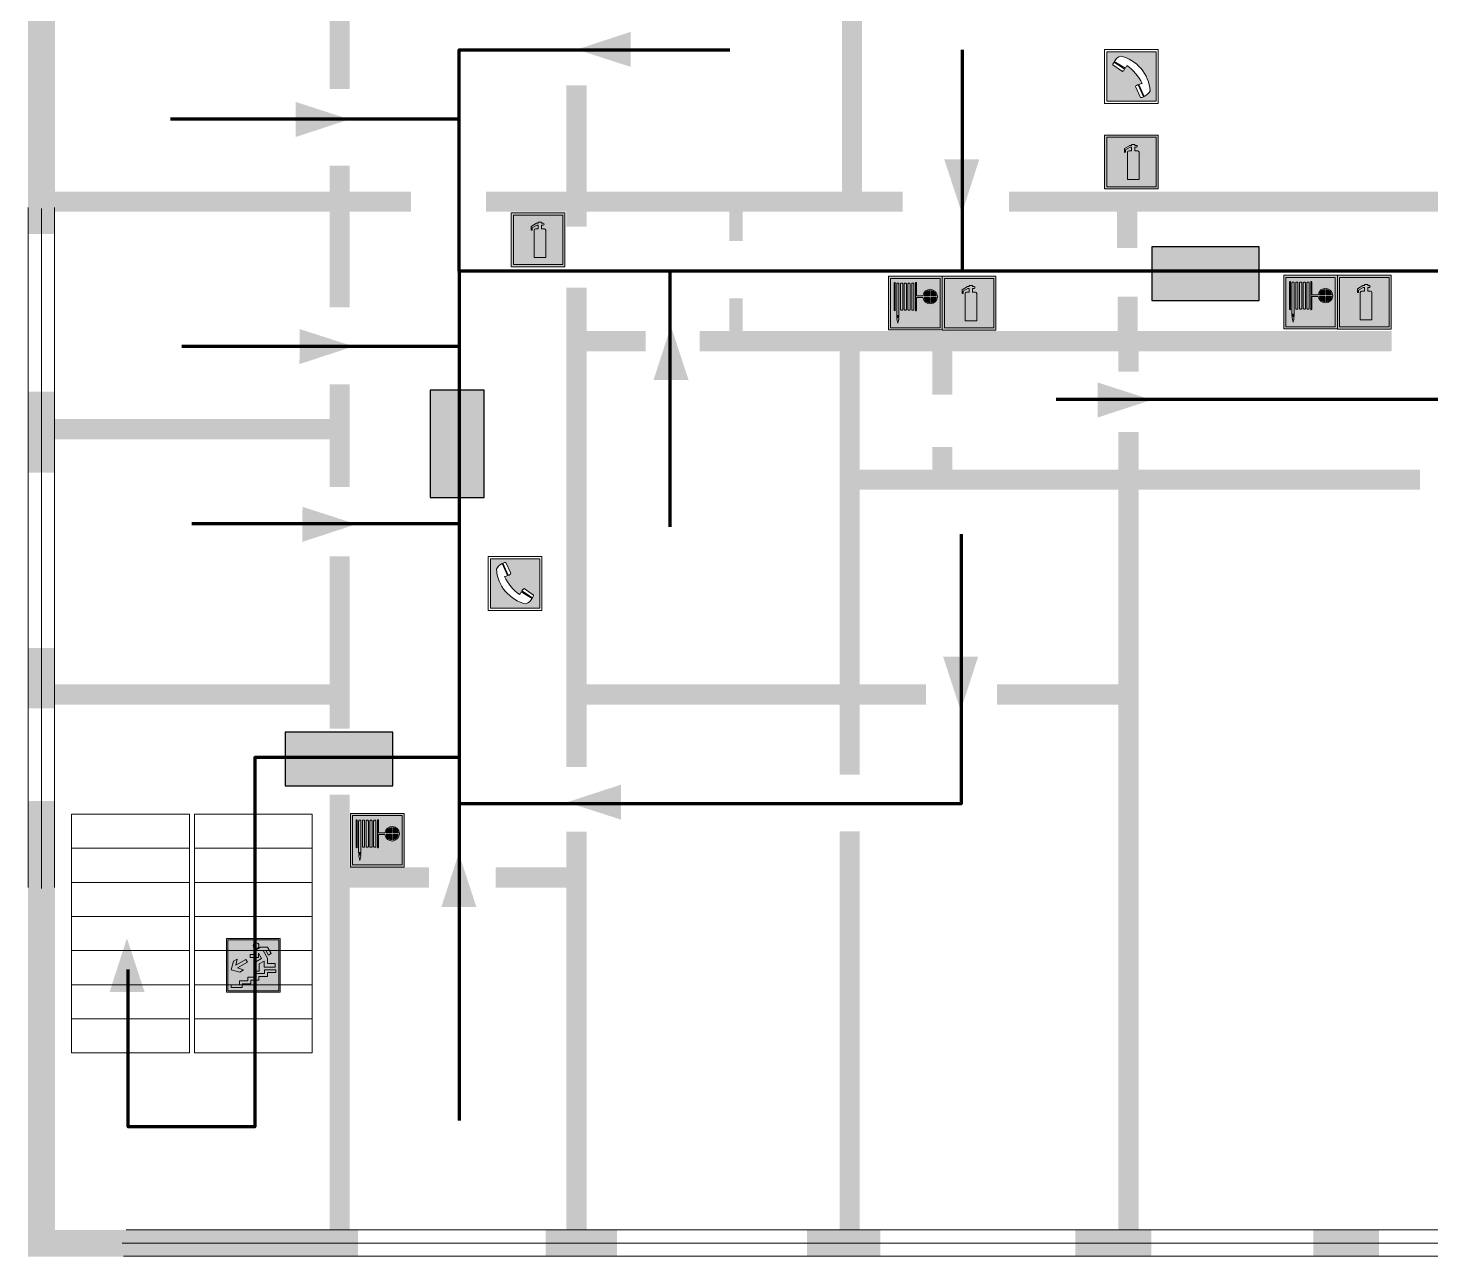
# Model space of a CAD drawing. Header units: millimetres. Extents: x 13114 to 67229, y 22859 to 38520.
# Drawn here: x 27320.8 to 27529.6, y 31339.8 to 31522.7 of the extents above; entities that cross this region are included whole.
import ezdxf

# ---------------------------------------------------------------- set-up
doc = ezdxf.new("R2010")
doc.units = ezdxf.units.MM
doc.layers.add('План_Штампы', color=7, linetype='Continuous')

# ---------------------------------------------------------------- blocks, each defined once
blk = doc.blocks.new('A$C7B4425F7')
at = {"true_color": 0xffffff}
blk.add_hatch(color=7, dxfattribs=at).paths.add_polyline_path([(0, 0), (-16, 0), (-16, -8), (0, -8)])
h = blk.add_hatch(color=126)
h.paths.add_polyline_path([(-0.2, -0.2), (-15.8, -0.2), (-15.8, -7.8), (-0.2, -7.8)])
h.paths.add_polyline_path([(-11.76, -2.03), (-11.76, -3.66), (-11.17, -3.66, -0.568275), (-11.17, -6.18), (-12.58, -6.18), (-12.58, -2.03)], flags=16)
h.paths.add_polyline_path([(-13.33, -4.12, -0.495768), (-13.59, -6.18), (-15.03, -6.18), (-15.03, -2.03), (-13.59, -2.03, -0.487973)], flags=16)
h.paths.add_polyline_path([(-10.25, -2.03), (-9.48, -2.03), (-9.48, -6.18), (-10.25, -6.18)], flags=16)
h.paths.add_polyline_path([(-13.84, -3.69), (-14.24, -3.69), (-14.24, -3.03), (-13.9, -3.03, -0.692621)], flags=0)
h.paths.add_polyline_path([(-9.15, -2.03), (-8.4, -2.03), (-8.04, -3.07), (-7.68, -2.03), (-6.93, -2.03), (-7.64, -4.1), (-6.93, -6.18), (-7.68, -6.18), (-8.04, -5.14), (-8.4, -6.18), (-9.15, -6.18), (-8.44, -4.1)], flags=16)
h.paths.add_polyline_path([(-11.76, -4.46), (-11.42, -4.46, -0.692621), (-11.36, -5.12), (-11.76, -5.12)], flags=0)
h.paths.add_polyline_path([(-13.9, -5.2), (-14.24, -5.2), (-14.24, -4.55), (-13.84, -4.55, -0.708038)], flags=0)
edge = h.paths.add_edge_path(flags=16)
edge.add_ellipse((-5.51, -4.08), major_axis=(0, 2.05), ratio=0.586184, start_angle=0, end_angle=360)
edge = h.paths.add_edge_path(flags=0)
edge.add_ellipse((-5.51, -4.08), major_axis=(0, 1.14), ratio=0.454828, start_angle=0, end_angle=360)
h.paths.add_polyline_path([(-4.13, -4.96, 0.377264), (-3.48, -4.52, 0.0555), (-3.16, -2.03), (-1.66, -2.03), (-1.66, -4.96), (-0.96, -4.96), (-0.96, -7.01), (-1.75, -7.01), (-1.75, -6.18), (-3.3, -6.18), (-3.3, -7.02), (-4.13, -7.02)], flags=16)
h.paths.add_polyline_path([(-2.73, -2.91), (-2.28, -2.91), (-2.28, -4.96), (-3.05, -4.96, 0.079136)], flags=0)
at = {"color": 126}
blk.add_lwpolyline([(-16, -8), (0, -8), (0, 0), (-16, 0)], close=True, dxfattribs=at)
blk = doc.blocks.new('A$C32E8229D')
at = {"true_color": 0xffffff}
blk.add_hatch(color=7, dxfattribs=at).paths.add_polyline_path([(0, 0), (0, -8), (16, -8), (16, 0)])
h = blk.add_hatch(color=126)
h.paths.add_polyline_path([(0.2, -0.2), (15.8, -0.2), (15.8, -7.8), (0.2, -7.8)])
h.paths.add_polyline_path([(13.49, -2.05), (12.08, -2.05), (11.37, -2.63, 0.162397), (11.29, -2.84), (11.29, -3.63), (10.35, -3.63), (10.35, -4.05), (11.68, -4.05), (11.68, -3.48), (12.26, -4.28), (11.29, -5.1), (11.29, -6.78), (11.85, -6.78), (11.85, -5.44), (12.8, -4.64), (12.8, -5.94), (14.46, -5.94), (14.46, -5.39), (13.45, -5.39), (13.45, -3.97), (12.46, -2.59), (13.15, -2.59), (13.69, -3.34), (14.18, -3)], flags=16)
h.paths.add_polyline_path([(10.74, -1.82, 1), (11.8, -1.82, 1)], flags=16)
h.paths.add_polyline_path([(9.39, -3.59), (5.99, -3.59), (6.56, -3.03), (5.91, -3.03), (5.1, -3.83), (5.91, -4.64), (6.56, -4.64), (5.99, -4.09), (9.39, -4.09)], flags=16)
h.paths.add_polyline_path([(4.29, -1.08), (1.72, -1.08), (1.72, -6.6), (4.29, -6.6)], flags=16)
at = {"color": 126}
blk.add_lwpolyline([(16, -8), (0, -8), (0, 0), (16, 0)], close=True, dxfattribs=at)
blk = doc.blocks.new('A$C456E1F9C')
at = {"lineweight": 5}
h = blk.add_hatch(color=242, dxfattribs=at)
h.paths.add_polyline_path([(0.51, -1.47), (0.51, -13.26), (12.29, -13.26), (12.29, -1.47)])
h.paths.add_polyline_path([(5.42, -4.95, -0.254479), (4.78, -5.4), (3.52, -2.53, -0.209735), (4.23, -2.4)], flags=16)
h.paths.add_polyline_path([(8.53, -8.6), (10.87, -10.17), (10.54, -10.76), (8.03, -9.13, -0.192251)], flags=16)
h.paths.add_polyline_path([(4.61, -5.49, 0.005518), (3.87, -5.72, 0.128647), (7.49, -10.01, 0.00809), (7.83, -9.33), (10.47, -10.97, -0.16736), (8.99, -12.25, -0.327862), (1.95, -3.95, -0.166952), (3.36, -2.62)], flags=16)
at = {"color": 242, "lineweight": 5}
for p, q in [((0, -13.77), (0, -0.97)), ((12.8, -0.97), (0, -0.97)), ((4.61, -5.49), (3.36, -2.62)), ((3.52, -2.53), (4.78, -5.4)), ((4.23, -2.4), (5.42, -4.95)), ((12.8, -13.77), (12.8, -0.97)), ((7.83, -9.33), (10.47, -10.97)), ((8.03, -9.13), (10.54, -10.76)), ((10.81, -10.12), (8.53, -8.6)), ((10.54, -10.76), (10.8, -10.3)), ((10.8, -10.3), (10.81, -10.12)), ((0, -13.77), (12.8, -13.77))]:
    blk.add_line(p, q, dxfattribs=at)
blk.add_lwpolyline([(0.51, -1.47), (12.29, -1.47), (12.29, -13.26), (0.51, -13.26)], close=True, dxfattribs=at)
for centre, radius, start, end in [((4.59, -5.34), 2.99, 114.2845, 152.1974), ((4.02, -3.27), 0.891, 76.3284, 123.7092), ((11.12, -3.31), 9.19, 183.9915, 256.6009), ((14.98, -39.1), 35.17, 107.1487, 108.4135), ((13.86, -0.94), 11.08, 205.5536, 234.8762), ((4.68, -4.59), 0.824, 276.9621, 334.0723), ((-13.31, 0.8), 23.44, 332.5487, 334.4027), ((8.94, -9.5), 0.989, 114.4092, 157.9388), ((7.87, -9.46), 3, 291.9291, 329.9329)]:
    blk.add_arc(centre, radius, start, end, dxfattribs=at)
blk = doc.blocks.new('вниз 3')
at = {"lineweight": 0, "true_color": 0xffffff}
h = blk.add_hatch(color=7, dxfattribs=at)
h.dxf.hatch_style = 1
h.paths.add_polyline_path([(40997.5, -4475.69), (40997.25, -4475.28), (40995.76, -4476.15), (40995.97, -4475.23), (40995.39, -4475.56), (40995.05, -4476.83), (40996.33, -4477.17), (40996.91, -4476.83), (40996, -4476.55)], flags=0)
h.paths.add_polyline_path([(40999.81, -4473.95), (41000.22, -4473.95), (41000.64, -4474.67), (41001.03, -4474.43), (41000.46, -4473.49), (41000.42, -4473.49), (40999.43, -4473.49), (40998.68, -4473.92), (40998.68, -4474.57), (40997.88, -4474.57), (40997.88, -4475), (40999.14, -4475), (40999.14, -4474.43), (40999.14, -4474.38), (40999.59, -4475.15), (40998.72, -4475.67), (40998.72, -4477.06), (40999.24, -4477.06), (40999.24, -4475.96), (40999.95, -4475.56), (40999.95, -4476.43), (41001.61, -4476.43), (41001.61, -4475.88), (41000.47, -4475.88), (41000.47, -4475.12)], flags=0)
h.paths.add_polyline_path([(40999.2, -4473.24, 1), (40998.35, -4473.24, 1)], flags=0)
h.paths.add_polyline_path([(41000.46, -4477.26), (41001.69, -4477.26), (41001.69, -4476.84), (41000.03, -4476.84), (41000.03, -4477.39), (40998.78, -4477.39), (40998.78, -4477.95), (40997.53, -4477.95), (40997.53, -4478.5), (40996.29, -4478.5), (40996.29, -4479.06), (40995.05, -4479.06), (40995.05, -4479.48), (40995.29, -4479.48), (40996.72, -4479.48), (40996.72, -4478.92), (40997.97, -4478.92), (40997.97, -4478.36), (40999.2, -4478.36), (40999.2, -4477.81), (41000.46, -4477.81)], flags=0)
h.paths.add_polyline_path([(41002.37, -4472.17), (40994.37, -4472.17), (40994.37, -4480.17), (41002.37, -4480.17)])
h.paths.add_polyline_path([(41002.16, -4479.96), (40994.57, -4479.96), (40994.57, -4472.37), (41002.16, -4472.37)], flags=16)
h.paths.add_polyline_path([(41001.61, -4475.88), (41001.61, -4476.43), (40999.95, -4476.43), (40999.95, -4475.56), (40999.24, -4475.96), (40999.24, -4477.06), (40998.72, -4477.06), (40998.72, -4475.67), (40999.59, -4475.15), (40999.14, -4474.38), (40999.14, -4474.43), (40999.14, -4475), (40997.88, -4475), (40997.88, -4474.57), (40998.68, -4474.57), (40998.68, -4473.92), (40999.43, -4473.49), (41000.42, -4473.49), (41000.46, -4473.49), (41001.03, -4474.43), (41000.64, -4474.67), (41000.22, -4473.95), (40999.81, -4473.95), (41000.47, -4475.12), (41000.47, -4475.88)], flags=0)
h.paths.add_polyline_path([(41001.69, -4476.84), (41001.69, -4477.26), (41000.46, -4477.26), (41000.46, -4477.81), (40999.2, -4477.81), (40999.2, -4478.36), (40997.97, -4478.36), (40997.97, -4478.92), (40996.72, -4478.92), (40996.72, -4479.48), (40995.05, -4479.48), (40995.05, -4479.06), (40996.29, -4479.06), (40996.29, -4478.5), (40997.53, -4478.5), (40997.53, -4477.95), (40998.78, -4477.95), (40998.78, -4477.39), (41000.03, -4477.39), (41000.03, -4476.84)], flags=0)
h.paths.add_polyline_path([(40998.35, -4473.24, -1), (40999.2, -4473.24, -1)], flags=0)
h.paths.add_polyline_path([(40997.5, -4475.69), (40996, -4476.55), (40996.91, -4476.83), (40996.33, -4477.17), (40995.05, -4476.83), (40995.39, -4475.56), (40995.97, -4475.23), (40995.76, -4476.15), (40997.25, -4475.28)], flags=0)
at = {"lineweight": 0}
h = blk.add_hatch(color=126, dxfattribs=at)
h.dxf.hatch_style = 1
h.paths.add_polyline_path([(41002.16, -4472.37), (40994.57, -4472.37), (40994.57, -4479.96), (41002.16, -4479.96)])
h.paths.add_polyline_path([(40995.97, -4475.23), (40995.76, -4476.15), (40997.25, -4475.28), (40997.5, -4475.69), (40996, -4476.55), (40996.91, -4476.83), (40996.33, -4477.17), (40995.05, -4476.83), (40995.39, -4475.56)], flags=16)
h.paths.add_polyline_path([(40997.88, -4474.57), (40998.68, -4474.57), (40998.68, -4473.92), (40999.43, -4473.49), (41000.42, -4473.49), (41000.46, -4473.49), (41001.03, -4474.43), (41000.64, -4474.67), (41000.22, -4473.95), (40999.81, -4473.95), (41000.47, -4475.12), (41000.47, -4475.88), (41001.61, -4475.88), (41001.61, -4476.43), (40999.95, -4476.43), (40999.95, -4475.56), (40999.24, -4475.96), (40999.24, -4477.06), (40998.72, -4477.06), (40998.72, -4475.67), (40999.59, -4475.15), (40999.14, -4474.38), (40999.14, -4474.43), (40999.14, -4475), (40997.88, -4475)], flags=16)
h.paths.add_polyline_path([(40998.35, -4473.24, -1), (40999.2, -4473.24, -1)], flags=16)
h.paths.add_polyline_path([(40997.53, -4477.95), (40998.78, -4477.95), (40998.78, -4477.39), (41000.03, -4477.39), (41000.03, -4476.84), (41001.69, -4476.84), (41001.69, -4477.26), (41000.46, -4477.26), (41000.46, -4477.81), (40999.2, -4477.81), (40999.2, -4478.36), (40997.97, -4478.36), (40997.97, -4478.92), (40996.72, -4478.92), (40996.72, -4479.48), (40995.05, -4479.48), (40995.05, -4479.06), (40996.29, -4479.06), (40996.29, -4478.5), (40997.53, -4478.5)], flags=16)
at = {"lineweight": 0, "true_color": 0xffffff}
h = blk.add_hatch(color=7, dxfattribs=at)
h.dxf.hatch_style = 1
h.paths.add_polyline_path([(40999.2, -4473.24, 1), (40998.35, -4473.24, 1)])
h.paths.add_polyline_path([(40999.81, -4473.95), (41000.22, -4473.95), (41000.64, -4474.67), (41001.03, -4474.43), (41000.46, -4473.49), (41000.42, -4473.49), (40999.43, -4473.49), (40998.68, -4473.92), (40998.68, -4474.57), (40997.88, -4474.57), (40997.88, -4475), (40999.14, -4475), (40999.14, -4474.43), (40999.14, -4474.38), (40999.59, -4475.15), (40998.72, -4475.67), (40998.72, -4477.06), (40999.24, -4477.06), (40999.24, -4475.96), (40999.95, -4475.56), (40999.95, -4476.43), (41001.61, -4476.43), (41001.61, -4475.88), (41000.47, -4475.88), (41000.47, -4475.12)])
h.paths.add_polyline_path([(40999.2, -4477.81), (41000.46, -4477.81), (41000.46, -4477.26), (41001.69, -4477.26), (41001.69, -4476.84), (41000.03, -4476.84), (41000.03, -4477.39), (40998.78, -4477.39), (40998.78, -4477.95), (40997.53, -4477.95), (40997.53, -4478.5), (40996.29, -4478.5), (40996.29, -4479.06), (40995.05, -4479.06), (40995.05, -4479.48), (40995.29, -4479.48), (40996.72, -4479.48), (40996.72, -4478.92), (40997.97, -4478.92), (40997.97, -4478.36), (40999.2, -4478.36)])
h.paths.add_polyline_path([(40997.5, -4475.69), (40997.25, -4475.28), (40995.76, -4476.15), (40995.97, -4475.23), (40995.39, -4475.56), (40995.05, -4476.83), (40996.33, -4477.17), (40996.91, -4476.83), (40996, -4476.55)])
at = {"color": 126, "lineweight": 0}
for points in [[(40994.37, -4472.17), (41002.37, -4472.17), (41002.37, -4480.17), (40994.37, -4480.17)], [(40994.57, -4472.37), (41002.16, -4472.37), (41002.16, -4479.96), (40994.57, -4479.96)]]:
    blk.add_lwpolyline(points, close=True, dxfattribs=at)
for points in [[(40999.14, -4474.43), (40999.14, -4475), (40997.88, -4475), (40997.88, -4474.57), (40998.68, -4474.57), (40998.68, -4473.92), (40999.43, -4473.49), (41000.42, -4473.49), (41000.46, -4473.49), (41001.03, -4474.43), (41000.64, -4474.67), (41000.22, -4473.95), (40999.81, -4473.95), (41000.47, -4475.12), (41000.47, -4475.88), (41001.61, -4475.88), (41001.61, -4476.43), (40999.95, -4476.43), (40999.95, -4475.56), (40999.24, -4475.96), (40999.24, -4477.06), (40998.72, -4477.06), (40998.72, -4475.67), (40999.59, -4475.15), (40999.14, -4474.38), (40999.14, -4474.43)], [(40995.05, -4476.83), (40995.39, -4475.56), (40995.97, -4475.23), (40995.76, -4476.15), (40997.25, -4475.28), (40997.5, -4475.69), (40996, -4476.55), (40996.91, -4476.83), (40996.33, -4477.17), (40995.05, -4476.83)], [(40995.29, -4479.48), (40995.05, -4479.48), (40995.05, -4479.06), (40996.29, -4479.06), (40996.29, -4478.5), (40997.53, -4478.5), (40997.53, -4477.95), (40998.78, -4477.95), (40998.78, -4477.39), (41000.03, -4477.39), (41000.03, -4476.84), (41001.69, -4476.84), (41001.69, -4477.26), (41000.46, -4477.26), (41000.46, -4477.81), (40999.2, -4477.81), (40999.2, -4478.36), (40997.97, -4478.36), (40997.97, -4478.92), (40996.72, -4478.92), (40996.72, -4479.48), (40995.05, -4479.48)]]:
    blk.add_lwpolyline(points, dxfattribs=at)
blk.add_circle((40998.77, -4473.24), 0.426, dxfattribs=at)
blk = doc.blocks.new('A$C37112FD5')
at = {"true_color": 0xf5f5ff}
h = blk.add_hatch(color=7, dxfattribs=at)
h.dxf.hatch_style = 1
h.paths.add_polyline_path([(12.8, -7.4), (0, -7.4), (0, -20.2), (12.8, -20.2)])
h.paths.add_polyline_path([(12.29, -7.91), (12.29, -19.69), (0.51, -19.69), (0.51, -7.91)], flags=16)
h.paths.add_polyline_path([(4.98, -9.04, -0.42597), (5.17, -9.22), (5.17, -12.25), (5.17, -15.29, -0.432244), (4.98, -15.47), (4.83, -15.47, -0.42597), (4.64, -15.29), (4.64, -12.25), (4.64, -9.22, -0.432244), (4.83, -9.04)], flags=0)
h.paths.add_polyline_path([(4.28, -9.22), (4.28, -12.25), (4.28, -15.29, -0.432244), (4.09, -15.47), (3.94, -15.47, -0.42597), (3.75, -15.29), (3.75, -12.25), (3.75, -9.22, -0.432244), (3.94, -9.04), (4.09, -9.04, -0.42597)], flags=0)
h.paths.add_polyline_path([(5.72, -9.04), (5.87, -9.04, -0.42597), (6.06, -9.22), (6.06, -12.25), (6.06, -15.29, -0.432244), (5.87, -15.47), (5.72, -15.47, -0.42597), (5.53, -15.29), (5.53, -12.25), (5.53, -9.22, -0.432244)], flags=0)
h.paths.add_polyline_path([(6.42, -8.9), (6.5, -8.9, -0.42597), (6.69, -9.08), (6.69, -12.03), (8.21, -12.03, -15.824349), (8.21, -12.47), (6.69, -12.47), (6.69, -15.42, -0.432244), (6.5, -15.6), (6.42, -15.6)], flags=0)
h.paths.add_polyline_path([(3.39, -9.22), (3.39, -12.25), (3.39, -15.29, -0.432244), (3.2, -15.47), (3.05, -15.47, -0.42597), (2.85, -15.29), (2.85, -12.25), (2.85, -9.22, -0.432244), (3.05, -9.04), (3.2, -9.04, -0.42597)], flags=0)
h.paths.add_polyline_path([(2.5, -9.22), (2.5, -16.71), (1.96, -16.71), (1.96, -9.22, -0.432244), (2.15, -9.04), (2.31, -9.04, -0.42597)], flags=0)
h.paths.add_polyline_path([(1.61, -8.9), (1.61, -15.6), (1.57, -15.6, -0.42597), (1.37, -15.42), (1.37, -12.03), (1.37, -9.09, -0.432244), (1.57, -8.9)], flags=0)
h.paths.add_polyline_path([(9.76, -10.81), (9.76, -12.03), (8.49, -12.03, -0.336371)], flags=0)
h.paths.add_polyline_path([(8.49, -12.47), (9.76, -12.47), (9.76, -13.7, -0.336371)], flags=0)
h.paths.add_polyline_path([(10.11, -10.81, -0.336371), (11.38, -12.03), (10.11, -12.03)], flags=0)
h.paths.add_polyline_path([(10.11, -12.47), (11.38, -12.47, -0.336371), (10.11, -13.7)], flags=0)
h.paths.add_polyline_path([(2.5, -16.84), (2.5, -17.05), (1.97, -17.05), (1.97, -16.84)], flags=0)
h.paths.add_polyline_path([(2.5, -17.24, -0.033778), (2.24, -18.6, -0.033778), (1.97, -17.24)], flags=0)
h = blk.add_hatch(color=242)
h.dxf.hatch_style = 1
h.paths.add_polyline_path([(12.29, -7.91), (0.51, -7.91), (0.51, -19.69), (12.29, -19.69)])
h.paths.add_polyline_path([(6.42, -15.6), (6.42, -8.9), (6.5, -8.9, -0.42597), (6.69, -9.08), (6.69, -12.03), (8.21, -12.03, -15.824349), (8.21, -12.47), (6.69, -12.47), (6.69, -15.42, -0.432244), (6.5, -15.6)], flags=16)
h.paths.add_polyline_path([(5.87, -15.47), (5.72, -15.47, -0.42597), (5.53, -15.29), (5.53, -12.25), (5.53, -9.22, -0.432244), (5.72, -9.04), (5.87, -9.04, -0.42597), (6.06, -9.22), (6.06, -12.25), (6.06, -15.29, -0.432244)], flags=16)
h.paths.add_polyline_path([(4.98, -15.47), (4.83, -15.47, -0.42597), (4.64, -15.29), (4.64, -12.25), (4.64, -9.22, -0.432244), (4.83, -9.04), (4.98, -9.04, -0.42597), (5.17, -9.22), (5.17, -12.25), (5.17, -15.29, -0.432244)], flags=16)
h.paths.add_polyline_path([(4.09, -15.47), (3.94, -15.47, -0.42597), (3.75, -15.29), (3.75, -12.25), (3.75, -9.22, -0.432244), (3.94, -9.04), (4.09, -9.04, -0.42597), (4.28, -9.22), (4.28, -12.25), (4.28, -15.29, -0.432244)], flags=16)
h.paths.add_polyline_path([(3.2, -15.47), (3.05, -15.47, -0.42597), (2.85, -15.29), (2.85, -12.25), (2.85, -9.22, -0.432244), (3.05, -9.04), (3.2, -9.04, -0.42597), (3.39, -9.22), (3.39, -12.25), (3.39, -15.29, -0.432244)], flags=16)
h.paths.add_polyline_path([(2.5, -17.05), (1.97, -17.05), (1.97, -16.84), (2.5, -16.84)], flags=16)
h.paths.add_polyline_path([(2.5, -17.24, -0.033778), (2.24, -18.6, -0.033778), (1.97, -17.24)], flags=16)
h.paths.add_polyline_path([(2.5, -16.71), (1.96, -16.71), (1.96, -9.22, -0.432244), (2.15, -9.04), (2.31, -9.04, -0.42597), (2.5, -9.22)], flags=16)
h.paths.add_polyline_path([(1.61, -15.6), (1.57, -15.6, -0.42597), (1.37, -15.42), (1.37, -12.03), (1.37, -9.09, -0.432244), (1.57, -8.9), (1.61, -8.9)], flags=16)
h.paths.add_polyline_path([(8.49, -12.47), (9.76, -12.47), (9.76, -13.7, -0.336371)], flags=0)
h.paths.add_polyline_path([(10.11, -13.7), (10.11, -12.47), (11.38, -12.47, -0.336371)], flags=0)
h.paths.add_polyline_path([(8.49, -12.03, -0.336371), (9.76, -10.81), (9.76, -12.03)], flags=0)
h.paths.add_polyline_path([(10.11, -12.03), (10.11, -10.81, -0.336371), (11.38, -12.03)], flags=0)
h = blk.add_hatch(color=7, dxfattribs=at)
h.dxf.hatch_style = 1
h.paths.add_polyline_path([(1.61, -8.9), (1.57, -8.9, 0.432244), (1.37, -9.09), (1.37, -12.03), (1.37, -15.42, 0.42597), (1.57, -15.6), (1.61, -15.6)])
h.paths.add_polyline_path([(2.5, -9.22, 0.42597), (2.31, -9.04), (2.15, -9.04, 0.432244), (1.96, -9.22), (1.96, -16.71), (2.5, -16.71)])
h.paths.add_polyline_path([(2.5, -16.84), (1.97, -16.84), (1.97, -17.05), (2.5, -17.05)])
h.paths.add_polyline_path([(2.5, -17.24), (1.97, -17.24, 0.033778), (2.24, -18.6, 0.033778)])
h.paths.add_polyline_path([(3.39, -12.25), (3.39, -9.22, 0.42597), (3.2, -9.04), (3.05, -9.04, 0.432244), (2.85, -9.22), (2.85, -12.25), (2.85, -15.29, 0.42597), (3.05, -15.47), (3.2, -15.47, 0.432244), (3.39, -15.29)])
h.paths.add_polyline_path([(4.28, -12.25), (4.28, -9.22, 0.42597), (4.09, -9.04), (3.94, -9.04, 0.432244), (3.75, -9.22), (3.75, -12.25), (3.75, -15.29, 0.42597), (3.94, -15.47), (4.09, -15.47, 0.432244), (4.28, -15.29)])
h.paths.add_polyline_path([(5.17, -12.25), (5.17, -9.22, 0.42597), (4.98, -9.04), (4.83, -9.04, 0.432244), (4.64, -9.22), (4.64, -12.25), (4.64, -15.29, 0.42597), (4.83, -15.47), (4.98, -15.47, 0.432244), (5.17, -15.29)])
h.paths.add_polyline_path([(6.06, -12.25), (6.06, -9.22, 0.42597), (5.87, -9.04), (5.72, -9.04, 0.432244), (5.53, -9.22), (5.53, -12.25), (5.53, -15.29, 0.42597), (5.72, -15.47), (5.87, -15.47, 0.432244), (6.06, -15.29)])
h.paths.add_polyline_path([(6.69, -12.47), (8.21, -12.47, 15.824349), (8.21, -12.03), (6.69, -12.03), (6.69, -9.08, 0.42597), (6.5, -8.9), (6.42, -8.9), (6.42, -15.6), (6.5, -15.6, 0.432244), (6.69, -15.42)])
h.paths.add_polyline_path([(8.49, -12.47), (9.76, -12.47), (9.76, -13.7, -0.336371)], flags=16)
h.paths.add_polyline_path([(8.49, -12.03, -0.336371), (9.76, -10.81), (9.76, -12.03)], flags=16)
h.paths.add_polyline_path([(10.11, -12.47), (11.38, -12.47, -0.336371), (10.11, -13.7)], flags=16)
h.paths.add_polyline_path([(10.11, -12.03), (10.11, -10.81, -0.336371), (11.38, -12.03)], flags=16)
h = blk.add_hatch(color=242)
h.dxf.hatch_style = 1
h.paths.add_polyline_path([(9.76, -10.81, 0.336371), (8.49, -12.03), (9.76, -12.03)])
h.paths.add_polyline_path([(10.11, -10.81), (10.11, -12.03), (11.38, -12.03, 0.336371)])
h.paths.add_polyline_path([(11.38, -12.47), (10.11, -12.47), (10.11, -13.7, 0.336371)])
h.paths.add_polyline_path([(9.76, -12.47), (8.49, -12.47, 0.336371), (9.76, -13.7)])
at = {"color": 242, "lineweight": 5}
for p, q in [((0, -20.2), (0, -7.4)), ((0, -7.4), (12.8, -7.4)), ((1.37, -12.03), (1.37, -9.08)), ((1.57, -8.9), (1.61, -8.9)), ((1.61, -8.9), (1.61, -15.6)), ((1.96, -16.71), (1.96, -9.22)), ((2.15, -9.04), (2.31, -9.04)), ((2.5, -16.71), (2.5, -9.22)), ((2.85, -12.25), (2.85, -9.22)), ((3.05, -9.04), (3.2, -9.04)), ((3.39, -12.25), (3.39, -9.22)), ((3.75, -12.25), (3.75, -9.22)), ((3.94, -9.04), (4.09, -9.04)), ((4.28, -12.25), (4.28, -9.22)), ((4.64, -12.25), (4.64, -9.22)), ((4.83, -9.04), (4.98, -9.04)), ((5.17, -12.25), (5.17, -9.22)), ((5.53, -12.25), (5.53, -9.22)), ((5.72, -9.04), (5.87, -9.04)), ((6.06, -12.25), (6.06, -9.22)), ((6.42, -8.9), (6.42, -15.6)), ((6.5, -8.9), (6.42, -8.9)), ((6.69, -12.03), (6.69, -9.08)), ((12.8, -20.2), (12.8, -7.4)), ((1.37, -12.03), (1.37, -15.42)), ((2.85, -12.25), (2.85, -15.29)), ((3.39, -12.25), (3.39, -15.29)), ((3.75, -12.25), (3.75, -15.29)), ((4.28, -12.25), (4.28, -15.29)), ((4.64, -12.25), (4.64, -15.29)), ((5.17, -12.25), (5.17, -15.29)), ((5.53, -12.25), (5.53, -15.29)), ((6.06, -12.25), (6.06, -15.29)), ((8.21, -12.03), (6.69, -12.03)), ((8.21, -12.47), (6.69, -12.47)), ((6.69, -12.47), (6.69, -15.42)), ((9.76, -12.03), (8.49, -12.03)), ((9.76, -12.47), (8.49, -12.47)), ((9.76, -10.81), (9.76, -12.03)), ((9.76, -12.47), (9.76, -13.7)), ((10.11, -10.81), (10.11, -12.03)), ((11.38, -12.03), (10.11, -12.03)), ((11.38, -12.47), (10.11, -12.47)), ((10.11, -12.47), (10.11, -13.7)), ((1.57, -15.6), (1.61, -15.6)), ((3.05, -15.47), (3.2, -15.47)), ((3.94, -15.47), (4.09, -15.47)), ((4.83, -15.47), (4.98, -15.47)), ((5.72, -15.47), (5.87, -15.47)), ((6.42, -15.6), (6.5, -15.6)), ((1.96, -16.71), (2.5, -16.71)), ((1.97, -16.84), (2.5, -16.84)), ((1.97, -17.05), (1.97, -16.84)), ((2.5, -17.05), (1.97, -17.05)), ((1.97, -17.24), (2.5, -17.24)), ((2.5, -16.84), (2.5, -17.05)), ((0, -20.2), (12.8, -20.2))]:
    blk.add_line(p, q, dxfattribs=at)
blk.add_lwpolyline([(0.51, -7.91), (12.29, -7.91), (12.29, -19.69), (0.51, -19.69)], close=True, dxfattribs=at)
for centre, radius, start, end in [((1.56, -9.09), 0.182, 87.1027, 180.6071), ((2.15, -9.22), 0.182, 87.1027, 180.6071), ((2.32, -9.22), 0.182, 359.3929, 92.8973), ((3.04, -9.22), 0.182, 87.1027, 180.6071), ((3.21, -9.22), 0.182, 359.3929, 92.8973), ((3.93, -9.22), 0.182, 87.1027, 180.6071), ((4.1, -9.22), 0.182, 359.3929, 92.8973), ((4.82, -9.22), 0.182, 87.1027, 180.6071), ((4.99, -9.22), 0.182, 359.3929, 92.8973), ((5.71, -9.22), 0.182, 87.1027, 180.6071), ((5.88, -9.22), 0.182, 359.3929, 92.8973), ((6.51, -9.09), 0.182, 359.3929, 92.8973), ((9.93, -12.25), 1.74, 187.2319, 172.7681), ((9.93, -12.25), 1.46, 96.9927, 171.3585), ((9.93, -12.25), 1.46, 188.6415, 263.0073), ((9.93, -12.25), 1.46, 8.6415, 83.0073), ((9.93, -12.25), 1.46, 276.9927, 351.3585), ((1.56, -15.42), 0.182, 179.3929, 272.8973), ((3.04, -15.29), 0.182, 179.3929, 272.8973), ((3.21, -15.29), 0.182, 267.1027, 0.6071), ((3.93, -15.29), 0.182, 179.3929, 272.8973), ((4.1, -15.29), 0.182, 267.1027, 0.6071), ((4.82, -15.29), 0.182, 179.3929, 272.8973), ((4.99, -15.29), 0.182, 267.1027, 0.6071), ((5.71, -15.29), 0.182, 179.3929, 272.8973), ((5.88, -15.29), 0.182, 267.1027, 0.6071), ((6.51, -15.42), 0.182, 267.1027, 0.6071), ((12.17, -15.98), 10.27, 187.041, 194.7793), ((-7.7, -15.98), 10.27, 345.2207, 352.959)]:
    blk.add_arc(centre, radius, start, end, dxfattribs=at)
blk = doc.blocks.new('A$C3AD82952')
at = {"true_color": 0xf5f5ff}
h = blk.add_hatch(color=7, dxfattribs=at)
h.dxf.hatch_style = 1
h.paths.add_polyline_path([(8.21, 8.73, 0.414214), (7.89, 9.05), (7.22, 9.05), (7.22, 9.92), (7.59, 9.92, 1), (7.57, 10.36), (7.22, 10.36), (7.22, 10.6), (6.43, 10.6), (6.43, 10.36), (6.01, 10.36), (4.74, 9.59), (4.74, 8.69), (4.98, 8.73), (4.98, 9.26), (6.12, 9.91), (6.43, 9.91), (6.43, 9.05), (5.76, 9.05, 0.414214), (5.44, 8.73), (5.44, 2.2), (8.21, 2.2)], flags=0)
h.paths.add_polyline_path([(12.8, 12.8), (0, 12.8), (0, 0), (12.8, 0)])
h.paths.add_polyline_path([(0.51, 12.29), (12.29, 12.29), (12.29, 0.51), (0.51, 0.51)], flags=16)
h.paths.add_polyline_path([(4.74, 9.59), (6.01, 10.36), (6.43, 10.36), (6.43, 10.6), (7.22, 10.6), (7.22, 10.36), (7.59, 10.36, -0.94586), (7.59, 9.92), (7.22, 9.92), (7.22, 9.05), (7.89, 9.05, -0.414214), (8.21, 8.73), (8.21, 2.2), (5.44, 2.2), (5.44, 8.73, -0.414214), (5.76, 9.05), (6.43, 9.05), (6.43, 9.91), (6.12, 9.91), (4.98, 9.26), (4.98, 8.73), (4.74, 8.69)], flags=0)
h = blk.add_hatch(color=242)
h.dxf.hatch_style = 1
h.paths.add_polyline_path([(12.29, 12.29), (0.51, 12.29), (0.51, 0.51), (12.29, 0.51)])
h.paths.add_polyline_path([(4.74, 8.69), (4.74, 9.59), (6.01, 10.36), (6.43, 10.36), (6.43, 10.6), (7.22, 10.6), (7.22, 10.36), (7.59, 10.36, -0.94586), (7.59, 9.92), (7.22, 9.92), (7.22, 9.05), (7.89, 9.05, -0.414214), (8.21, 8.73), (8.21, 2.2), (5.44, 2.2), (5.44, 8.73, -0.414214), (5.76, 9.05), (6.43, 9.05), (6.43, 9.91), (6.12, 9.91), (4.98, 9.26), (4.98, 8.73)], flags=16)
h = blk.add_hatch(color=7, dxfattribs=at)
h.dxf.hatch_style = 1
h.paths.add_polyline_path([(8.21, 8.73, 0.414214), (7.89, 9.05), (7.22, 9.05), (7.22, 9.92), (7.59, 9.92, 1), (7.57, 10.36), (7.22, 10.36), (7.22, 10.6), (6.43, 10.6), (6.43, 10.36), (6.01, 10.36), (4.74, 9.59), (4.74, 8.69), (4.98, 8.73), (4.98, 9.26), (6.12, 9.91), (6.43, 9.91), (6.43, 9.05), (5.76, 9.05, 0.414214), (5.44, 8.73), (5.44, 2.2), (8.21, 2.2)])
at = {"color": 242, "lineweight": 5}
for p, q in [((0, 0), (0, 12.8)), ((0, 12.8), (12.8, 12.8)), ((6.01, 10.36), (4.74, 9.59)), ((6.01, 10.36), (6.43, 10.36)), ((7.22, 10.6), (6.43, 10.6)), ((6.43, 10.6), (6.43, 10.36)), ((7.22, 10.36), (7.22, 10.6)), ((7.59, 10.36), (7.22, 10.36)), ((12.8, 0), (12.8, 12.8)), ((4.74, 9.59), (4.74, 8.69)), ((4.74, 8.69), (4.98, 8.73)), ((4.98, 9.26), (6.12, 9.91)), ((4.98, 8.73), (4.98, 9.26)), ((5.44, 2.2), (5.44, 8.73)), ((5.76, 9.05), (6.43, 9.05)), ((6.12, 9.91), (6.43, 9.91)), ((6.43, 9.91), (6.43, 9.05)), ((7.22, 9.05), (7.22, 9.92)), ((7.59, 9.92), (7.22, 9.92)), ((7.89, 9.05), (7.22, 9.05)), ((8.21, 2.2), (8.21, 8.73)), ((0, 0), (12.8, 0)), ((5.44, 2.2), (8.21, 2.2))]:
    blk.add_line(p, q, dxfattribs=at)
blk.add_lwpolyline([(0.51, 12.29), (12.29, 12.29), (12.29, 0.51), (0.51, 0.51)], close=True, dxfattribs=at)
for centre, radius, start, end in [((7.58, 10.14), 0.223, 273.1875, 86.8125), ((5.76, 8.73), 0.32, 90, 180), ((7.89, 8.73), 0.32, 0, 90)]:
    blk.add_arc(centre, radius, start, end, dxfattribs=at)

msp = doc.modelspace()

# ---------------------------------------------------------------- linework, layer by layer
at = {"lineweight": 100}
for points, const_width in [([(27322.8, 31492.11), (27322.8, 31576.9), (27335.37, 31576.9)], 4), ([(27426.17, 31491.02), (27426.17, 31495.83)], 2), ([(27426.17, 31476.8), (27426.17, 31482.53)], 2), ([(27322.8, 31456.53), (27322.8, 31468.62)], 4), ([(27322.8, 31421.45), (27322.8, 31430.46)], 4), ([(27369.9, 31341.81), (27322.8, 31341.81), (27322.8, 31407.66)], 4), ([(27408.47, 31341.81), (27397.82, 31341.81)], 4), ([(27447.65, 31341.81), (27436.72, 31341.81)], 4), ([(27487.97, 31341.81), (27476.67, 31341.81)], 4), ([(27521.89, 31341.81), (27512.09, 31341.81)], 4)]:
    msp.add_lwpolyline(points, dxfattribs=dict(at, const_width=const_width))
at = {"lineweight": 0, "const_width": 3}
for points in [[(27367.17, 31513.68), (27367.17, 31576.9)], [(27443.43, 31496.9), (27443.43, 31576.9)], [(27402.44, 31493.19), (27402.44, 31514.21)], [(27367.17, 31496.9), (27367.17, 31502.28)], [(27377.79, 31496.9), (27323.15, 31496.9)], [(27367.17, 31496.9), (27367.17, 31481.16)], [(27450.97, 31496.9), (27388.98, 31496.9)], [(27599.61, 31496.9), (27466.82, 31496.9)], [(27484.39, 31497.96), (27484.39, 31490)], [(27412.72, 31476.12), (27402.44, 31476.12), (27402.44, 31484.11), (27402.44, 31412.75)], [(27484.48, 31482.77), (27484.48, 31474.81)], [(27523.75, 31476.12), (27420.75, 31476.12)], [(27527.98, 31455.51), (27443.1, 31455.51), (27443.1, 31476.12), (27443.1, 31411.58)], [(27456.89, 31476.12), (27456.89, 31468.16)], [(27484.6, 31476.12), (27484.6, 31471.57)], [(27367.17, 31469.71), (27367.17, 31454.44)], [(27367.17, 31463.03), (27322.33, 31463.03)], [(27484.6, 31462.61), (27484.6, 31343.18)], [(27456.89, 31455.51), (27456.89, 31460.39)], [(27367.17, 31444.08), (27367.17, 31418.45)], [(27367.17, 31423.52), (27322.41, 31423.52)], [(27454.45, 31423.52), (27402.44, 31423.52)], [(27484.6, 31423.52), (27465.04, 31423.52)], [(27367.17, 31408.63), (27367.17, 31342.33)], [(27402.44, 31403.1), (27402.44, 31342.25)], [(27443.1, 31403.17), (27443.1, 31341.28)], [(27367.17, 31396.27), (27380.46, 31396.27)], [(27402.44, 31396.27), (27390.39, 31396.27)]]:
    msp.add_lwpolyline(points, dxfattribs=at)
at = {"color": 126, "lineweight": 100, "true_color": 0x008754}
for points in [[(27702.67, 31540.04), (27702.67, 31565.13), (27682.87, 31565.13), (27682.87, 31509.92), (27696.17, 31509.92), (27696.17, 31486.56), (27384.95, 31486.56), (27384.95, 31360.08)], [(27384.95, 31486.56), (27384.95, 31519.53), (27425.26, 31519.53)], [(27459.88, 31486.56), (27459.88, 31519.53)], [(27384.95, 31509.2), (27341.98, 31509.2)], [(27416.35, 31486.56), (27416.35, 31448.51)], [(27384.95, 31475.34), (27343.7, 31475.34)], [(27473.81, 31467.48), (27532.39, 31467.48)], [(27384.95, 31448.93), (27345.19, 31448.93)], [(27384.95, 31407.29), (27459.72, 31407.29), (27459.72, 31447.39)], [(27384.95, 31414.12), (27354.53, 31414.12), (27354.53, 31359.16), (27335.71, 31359.16), (27335.71, 31382.56)]]:
    msp.add_lwpolyline(points, dxfattribs=at)
at = {"lineweight": 0}
for points in [[(27320.84, 31496.05), (27320.84, 31394.81)], [(27322.8, 31495.88), (27322.8, 31394.64)], [(27324.74, 31496.01), (27324.74, 31394.77)], [(27627.6, 31343.8), (27335.41, 31343.8)], [(27627.03, 31341.81), (27334.83, 31341.81)], [(27627.22, 31339.89), (27335.03, 31339.89)]]:
    msp.add_lwpolyline(points, dxfattribs=at)
for points in [[(27344.82, 31405.7), (27327.27, 31405.7), (27327.27, 31400.62), (27344.82, 31400.62)], [(27363.11, 31405.7), (27345.56, 31405.7), (27345.56, 31400.62), (27363.11, 31400.62)], [(27344.82, 31400.62), (27327.27, 31400.62), (27327.27, 31395.54), (27344.82, 31395.54)], [(27363.11, 31400.62), (27345.56, 31400.62), (27345.56, 31395.54), (27363.11, 31395.54)], [(27344.82, 31395.54), (27327.27, 31395.54), (27327.27, 31390.47), (27344.82, 31390.47)], [(27363.11, 31395.54), (27345.56, 31395.54), (27345.56, 31390.47), (27363.11, 31390.47)], [(27344.82, 31390.47), (27327.27, 31390.47), (27327.27, 31385.39), (27344.82, 31385.39)], [(27363.11, 31390.47), (27345.56, 31390.47), (27345.56, 31385.39), (27363.11, 31385.39)], [(27344.82, 31385.39), (27327.27, 31385.39), (27327.27, 31380.31), (27344.82, 31380.31)], [(27363.11, 31385.39), (27345.56, 31385.39), (27345.56, 31380.31), (27363.11, 31380.31)], [(27344.82, 31380.31), (27327.27, 31380.31), (27327.27, 31375.23), (27344.82, 31375.23)], [(27363.11, 31380.31), (27345.56, 31380.31), (27345.56, 31375.23), (27363.11, 31375.23)], [(27344.82, 31375.23), (27327.27, 31375.23), (27327.27, 31370.16), (27344.82, 31370.16)], [(27363.11, 31375.23), (27345.56, 31375.23), (27345.56, 31370.16), (27363.11, 31370.16)]]:
    msp.add_lwpolyline(points, close=True, dxfattribs=at)
at = {"layer": 'План_Штампы', "color": 126, "true_color": 0x008754}
for points in [[(27410.51, 31522.19), (27410.5, 31516.97), (27402.48, 31519.56)], [(27360.62, 31506.52), (27360.63, 31511.75), (27368.65, 31509.16)], [(27457.16, 31503.22), (27462.39, 31503.2), (27459.8, 31495.18)], [(27361.2, 31472.71), (27361.22, 31477.94), (27369.24, 31475.35)], [(27419.12, 31470.33), (27413.9, 31470.34), (27416.49, 31478.36)], [(27480.01, 31464.76), (27480.02, 31469.98), (27488.04, 31467.39)], [(27361.64, 31446.25), (27361.65, 31451.47), (27369.67, 31448.88)], [(27456.99, 31429.18), (27462.21, 31429.16), (27459.62, 31421.14)], [(27409.07, 31410.11), (27409.05, 31404.89), (27401.04, 31407.48)], [(27387.54, 31391.86), (27382.32, 31391.88), (27384.91, 31399.89)], [(27338.15, 31379.21), (27332.93, 31379.22), (27335.52, 31387.24)]]:
    msp.add_solid(points, dxfattribs=at)

# ---------------------------------------------------------------- block references
at = {"xscale": 0.625, "yscale": 0.625, "zscale": 0.625, "rotation": 180}
msp.add_blockref('A$C456E1F9C', (27489.03, 31510.93), dxfattribs=at)
for name, p, xscale, yscale, zscale in [('A$C3AD82952', (27481.03, 31498.81), 0.625, 0.625, 0.625), ('A$C3AD82952', (27392.72, 31487.22), 0.625, 0.625, 0.625), ('A$C37112FD5', (27448.87, 31490.42), 0.6249984004534781, 0.6249984004534781, 0.6249984004534781), ('A$C3AD82952', (27456.87, 31477.79), 0.625, 0.625, 0.625), ('A$C37112FD5', (27507.7, 31490.57), 0.6249984004534781, 0.6249984004534781, 0.6249984004534781), ('A$C3AD82952', (27515.7, 31477.94), 0.625, 0.625, 0.625), ('A$C456E1F9C', (27389.29, 31444.66), 0.625, 0.625, 0.625), ('A$C37112FD5', (27368.78, 31410.45), 0.6249984004534781, 0.6249984004534781, 0.6249984004534781)]:
    msp.add_blockref(name, p, dxfattribs=dict(xscale=xscale, yscale=yscale, zscale=zscale))
at = {"color": 126, "true_color": 0x008754}
msp.add_blockref('вниз 3', (-13644.03, 35859.37), dxfattribs=at)
at = {"layer": 'План_Штампы', "color": 126, "true_color": 0x008754, "xscale": -1}
msp.add_blockref('A$C32E8229D', (27504.07, 31490.19), dxfattribs=at)
at = {"layer": 'План_Штампы', "color": 126, "true_color": 0x008754, "xscale": -1, "rotation": 270}
msp.add_blockref('A$C32E8229D', (27388.67, 31452.84), dxfattribs=at)
at = {"layer": 'План_Штампы'}
msp.add_blockref('A$C7B4425F7', (27375.09, 31417.93), dxfattribs=at)

doc.saveas('drawing.dxf')
